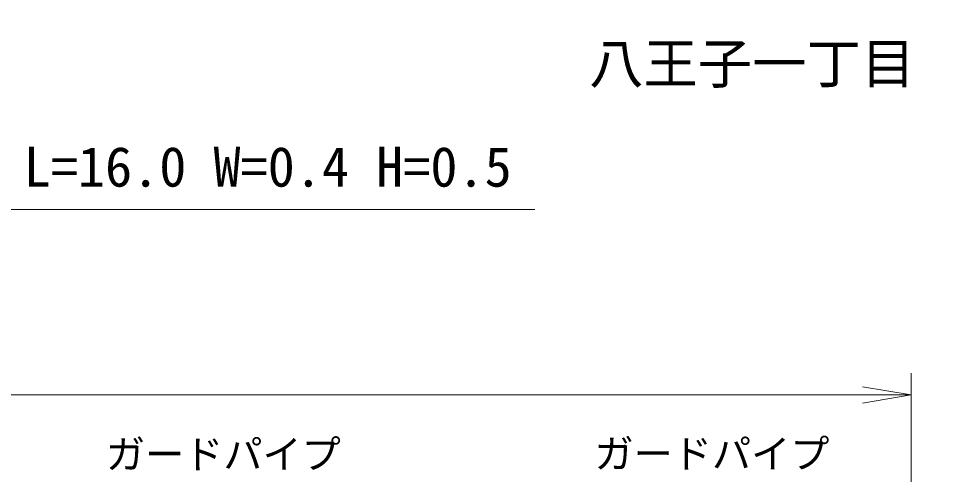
# Model space of a CAD drawing. Units: millimetres, scale not verified. Extents: x -55602354 to 84056675, y -218924267 to 380000.
# Drawn here: x 218066 to 260830, y 308374 to 329316 of the extents above; entities that cross this region are included whole.
import ezdxf
from ezdxf.enums import TextEntityAlignment as Align

# ---------------------------------------------------------------- set-up
doc = ezdxf.new("R2010")
doc.units = ezdxf.units.MM
doc.header["$LTSCALE"] = 1000
doc.layers.add('M-BMK-HTXT', color=7, linetype='Continuous')
doc.layers.add('M-STR-HTXT', color=7, linetype='Continuous', lineweight=13)
doc.layers.add('M-STR-STRC', color=7, linetype='Continuous', lineweight=25)
doc.styles.add('ＭＳ ゴシック', font='')
doc.styles.get('ＭＳ ゴシック').set_extended_font_data('MS Gothic')

# ---------------------------------------------------------------- blocks, each defined once
blk = doc.blocks.new('open_arrow')
at = {"color": 0, "linetype": 'Continuous', "lineweight": -2}
blk.add_lwpolyline([(7.5, 1.25), (0, 0), (7.5, -1.25)], dxfattribs=at)

msp = doc.modelspace()

# ---------------------------------------------------------------- hatches: boundary and pattern name
at = {"layer": 'M-STR-STRC'}
msp.add_hatch(color=256, dxfattribs=at).paths.add_polyline_path([(-55594916, -215317041, 1), (-55594610, -215317070, 1), (-55594305, -215317098, 1), (-55580797, -215307366, 0.41421), (-55580889, -215307431, 0.41421), (-55580745, -215307064, 0.41421), (-55580837, -215307129, 0.41421), (-55580692, -215306761, 0.41421), (-55580785, -215306827, 0.41421), (-55566345, -215305448, 1), (-55566384, -215305752, 1), (-55566423, -215306056, 1), (-55597548, -215332337, 0.41421), (-55597635, -215332409, 0.41421), (-55597517, -215332032, 0.41421), (-55597604, -215332103, 0.41421), (-55597486, -215331727, 0.41421), (-55597573, -215331798, 0.41421), (-55585677, -215342470, 0.41421), (-55585743, -215342562, 0.41421), (-55585726, -215342167, 0.41421), (-55585792, -215342259, 0.41421), (-55585774, -215341865, 0.41421), (-55585841, -215341956, 0.41421), (-55571762, -215344566, 1), (-55571732, -215344261, 1), (-55571703, -215343956, 1), (-55559075, -215335789, 1), (-55559380, -215335758, 1), (-55559685, -215335727, 1), (-55555688, -215322973, 1), (-55555727, -215323277, 1), (-55555767, -215323581, 1), (-55393271, -215354691, 1), (-55393233, -215354387, 1), (-55393196, -215354083, 1), (-55410449, -215351682, 1), (-55410411, -215351378, 1), (-55410374, -215351073, 1), (-55407336, -215338454, 1), (-55407557, -215338427, 1), (-55407777, -215338399, 1), (-55271677, -215370690, 1), (-55271982, -215370659, 1), (-55272287, -215370628, 1), (-55266346, -215358322, 1), (-55266377, -215358627, 1), (-55266407, -215358932, 1), (-55289179, -215367259, 1), (-55289140, -215366955, 1), (-55289100, -215366651, 1), (571140, 349427, -0.39598), (571140, 349427), (571140, 348155), (571851, 348154), (573112, 350484, 0.38568), (573112, 350484)])

# ---------------------------------------------------------------- linework, layer by layer
at = {"layer": 'M-STR-HTXT'}
for p, q in [((259125, 299828), (259125, 313026)), ((138056, 312026), (259125, 312026))]:
    msp.add_line(p, q, dxfattribs=at)
msp.add_lwpolyline([(190686, 277281), (206433, 320545), (241803, 320545)], dxfattribs=at)

# ---------------------------------------------------------------- block references
at = {"layer": 'M-STR-HTXT', "xscale": 300, "yscale": 300, "rotation": 180}
msp.add_blockref('open_arrow', (259125, 312026), dxfattribs=at)

# ---------------------------------------------------------------- texts
at = {"layer": 'M-BMK-HTXT', "style": 'ＭＳ ゴシック'}
msp.add_text('八王子一丁目', height=1833, dxfattribs=at).set_placement((244309, 325789), align=Align.BOTTOM_LEFT)
at = {"layer": 'M-STR-HTXT', "style": 'ＭＳ ゴシック'}
msp.add_text('横断溝 L=16.0 W=0.4 H=0.5', height=1833, dxfattribs=at).set_placement((209553, 321045), align=Align.BOTTOM_LEFT)
for p in [(227484, 308245), (249956, 308268)]:
    msp.add_text('ガードパイプ', height=1320, dxfattribs=at).set_placement(p, align=Align.BOTTOM_CENTER)

doc.saveas('drawing.dxf')
